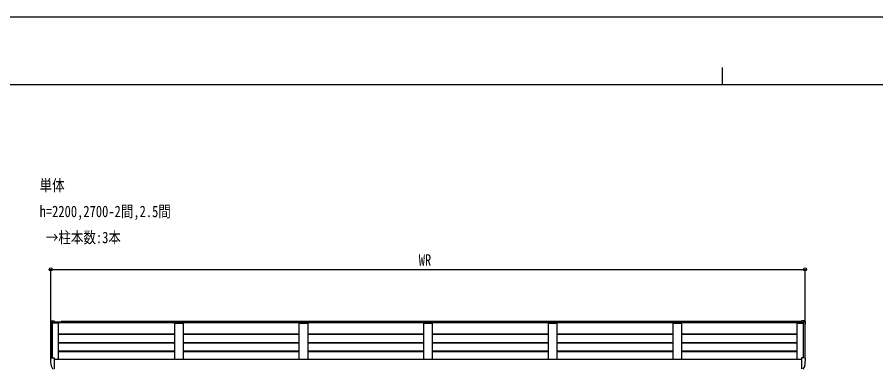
# Model space of a CAD drawing. Units: millimetres, scale not verified. Extents: x -8410 to 8410, y -5940 to 5940.
# Drawn here: x -4063 to 872, y 3917 to 5940 of the extents above; entities that cross this region are included whole.
import ezdxf
from ezdxf.enums import TextEntityAlignment as Align

# ---------------------------------------------------------------- set-up
doc = ezdxf.new("R2010")
doc.units = ezdxf.units.MM
doc.header["$LTSCALE"] = 30
for name, color, linetype in [('0-2_USER1', 3, 'Continuous'), ('0-4_YKK_13', 4, 'Continuous'), ('0-5_YKK_A1', 4, 'Continuous'), ('0-6_YKK_D', 6, 'Continuous'), ('0-7_YKK_ZWAK', 7, 'Continuous')]:
    doc.layers.add(name, color=color, linetype=linetype)
doc.styles.add('ＭＳ ゴシック', font='')
doc.styles.get('ＭＳ ゴシック').set_extended_font_data('MS Gothic')

msp = doc.modelspace()

# ---------------------------------------------------------------- linework, layer by layer
at = {"layer": '0-4_YKK_13'}
for p, q in [((-3872.05, 4190.06), (-3872.05, 4189.59)), ((-3869.21, 4193.06), (-3859.1, 4193.59)), ((-3859.1, 4193.59), (-3850.05, 4193.59)), ((-3850.05, 4193.59), (-3850.05, 4181.17)), ((455, 4193.59), (445.95, 4193.59)), ((445.95, 4193.59), (445.95, 4181.17)), ((465.11, 4193.06), (455, 4193.59)), ((467.95, 4190.06), (467.95, 4189.59)), ((-3872.05, 3976.32), (-3872.05, 3975.84)), ((-3869.21, 3979.31), (-3859.1, 3979.84)), ((-3859.1, 3979.84), (-3850.05, 3979.84)), ((-3850.05, 3979.84), (-3850.05, 3917.48)), ((455, 3979.84), (445.95, 3979.84)), ((445.95, 3979.84), (445.95, 3917.48)), ((465.11, 3979.31), (455, 3979.84)), ((467.95, 3976.32), (467.95, 3975.84)), ((-3867.54, 3933.74), (-3857.49, 3916.34)), ((-3850.05, 3934.63), (-3850.05, 3934.08)), ((-3850.05, 3916.84), (-3850.05, 3917.48)), ((445.95, 3934.63), (445.95, 3934.08)), ((445.95, 3916.84), (445.95, 3917.48)), ((463.44, 3933.74), (453.39, 3916.34))]:
    msp.add_line(p, q, dxfattribs=at)
for centre, radius, start, end in [((-3869.05, 4190.06), 3, 93, 180), ((-3670.05, 4189.59), 202, 180, 188.06898), ((464.95, 4190.06), 3, 0, 87), ((265.95, 4189.59), 202, 351.93102, 0), ((-3869.05, 3976.32), 3, 93, 180), ((-3670.05, 3975.84), 202, 180, 191.90213), ((265.95, 3975.84), 202, 348.09787, 0), ((464.95, 3976.32), 3, 0, 87), ((-3866.24, 3934.49), 1.5, 191.90213, 210), ((462.14, 3934.49), 1.5, 330, 348.09787)]:
    msp.add_arc(centre, radius, start, end, dxfattribs=at)
at = {"layer": '0-5_YKK_A1'}
for p, q in [((-3870.05, 3979.15), (-3870.05, 4187.75)), ((-3861.91, 4189.12), (-3869.1, 4188.75)), ((-3861.05, 3979.74), (-3861.05, 4188.71)), ((-3860.35, 4186.89), (-3860.92, 4188.47)), ((-3860.35, 3979.78), (-3860.35, 4186.89)), ((456.25, 4181.17), (-3860.35, 4181.17)), ((-3850.05, 4188.47), (445.95, 4188.47)), ((-3810.05, 4189.59), (445.95, 4189.59)), ((445.95, 4188.63), (-3810.05, 4188.63)), ((-3159.05, 4179.26), (-3159.05, 3973.45)), ((-3158.06, 4180.25), (-3153.22, 4180.32)), ((-3153.22, 4180.32), (-3114.87, 4180.32)), ((-3114.87, 4180.32), (-3110.03, 4180.25)), ((-3109.05, 4179.26), (-3109.05, 3973.45)), ((-2443.05, 4179.25), (-2443.05, 3973.45)), ((-2442.06, 4180.25), (-2437.22, 4180.32)), ((-2437.22, 4180.32), (-2398.87, 4180.32)), ((-2398.87, 4180.32), (-2394.03, 4180.25)), ((-2393.05, 4179.25), (-2393.05, 3973.45)), ((-1727.05, 4179.26), (-1727.05, 3973.45)), ((-1726.06, 4180.25), (-1721.22, 4180.32)), ((-1721.22, 4180.32), (-1682.87, 4180.32)), ((-1682.87, 4180.32), (-1678.03, 4180.25)), ((-1677.05, 4179.25), (-1677.05, 3973.45)), ((-1011.05, 4179.26), (-1011.05, 3973.45)), ((-1010.06, 4180.25), (-1005.22, 4180.32)), ((-1005.22, 4180.32), (-966.87, 4180.32)), ((-966.87, 4180.32), (-962.03, 4180.25)), ((-961.05, 4179.25), (-961.05, 3973.45)), ((-295.05, 4179.26), (-295.05, 3973.45)), ((-294.06, 4180.25), (-289.22, 4180.32)), ((-289.22, 4180.32), (-250.87, 4180.32)), ((-250.87, 4180.32), (-246.03, 4180.25)), ((-245.05, 4179.25), (-245.05, 3973.45)), ((456.25, 4186.89), (456.82, 4188.47)), ((456.25, 3979.78), (456.25, 4186.89)), ((456.95, 3979.74), (456.95, 4188.71)), ((457.82, 4189.12), (465, 4188.75)), ((465.95, 3979.15), (465.95, 4187.75)), ((-3159.05, 4117.22), (-3825.05, 4117.22)), ((-3159.05, 4114.24), (-3825.05, 4114.24)), ((-2443.05, 4117.22), (-3109.05, 4117.22)), ((-2443.05, 4114.24), (-3109.05, 4114.24)), ((-1727.05, 4117.22), (-2393.05, 4117.22)), ((-1727.05, 4114.24), (-2393.05, 4114.24)), ((-1011.05, 4117.22), (-1677.05, 4117.22)), ((-1011.05, 4114.24), (-1677.05, 4114.24)), ((-295.05, 4117.22), (-961.05, 4117.22)), ((-295.05, 4114.24), (-961.05, 4114.24)), ((420.95, 4117.22), (-245.05, 4117.22)), ((420.95, 4114.24), (-245.05, 4114.24)), ((-3159.05, 4067.79), (-3825.05, 4067.79)), ((-3159.05, 4064.81), (-3825.05, 4064.81)), ((-2443.05, 4067.78), (-3109.05, 4067.78)), ((-2443.05, 4064.81), (-3109.05, 4064.81)), ((-1727.05, 4067.79), (-2393.05, 4067.79)), ((-1727.05, 4064.81), (-2393.05, 4064.81)), ((-1011.05, 4067.79), (-1677.05, 4067.79)), ((-1011.05, 4064.81), (-1677.05, 4064.81)), ((-295.05, 4067.79), (-961.05, 4067.79)), ((-295.05, 4064.81), (-961.05, 4064.81)), ((420.95, 4067.79), (-245.05, 4067.79)), ((420.95, 4064.81), (-245.05, 4064.81)), ((-3159.08, 4015.31), (-3825.08, 4015.31)), ((-3159.05, 4018.35), (-3825.05, 4018.35)), ((-2443.08, 4015.31), (-3109.08, 4015.31)), ((-2443.05, 4018.35), (-3109.05, 4018.35)), ((-1727.08, 4015.31), (-2393.08, 4015.31)), ((-1727.05, 4018.35), (-2393.05, 4018.35)), ((-1011.08, 4015.31), (-1677.08, 4015.31)), ((-1011.05, 4018.35), (-1677.05, 4018.35)), ((-295.08, 4015.31), (-961.08, 4015.31)), ((-295.05, 4018.35), (-961.05, 4018.35)), ((420.92, 4015.31), (-245.08, 4015.31)), ((420.95, 4018.35), (-245.05, 4018.35)), ((-3850.05, 3973.45), (445.95, 3973.45))]:
    msp.add_line(p, q, dxfattribs=at)
for points in [[(-3825.05, 3973.45), (-3825.05, 4180.32), (-3860.35, 4180.32)], [(420.95, 3973.45), (420.95, 4180.32), (456.25, 4180.32)]]:
    msp.add_lwpolyline(points, dxfattribs=at)
for centre, radius, start, end in [((-3869.05, 4187.75), 1, 93, 180), ((-3861.86, 4188.12), 1, 20, 93), ((-3158.05, 4179.26), 0.997, 90.66782, 179.85648), ((-3110.05, 4179.26), 0.997, 359.84961, 89.33225), ((-2442.05, 4179.26), 0.997, 90.66782, 179.85648), ((-2394.05, 4179.26), 0.997, 359.84961, 89.33225), ((-1726.05, 4179.26), 0.997, 90.66782, 179.85648), ((-1678.05, 4179.26), 0.997, 359.84961, 89.33225), ((-1010.05, 4179.26), 0.997, 90.66782, 179.85648), ((-962.05, 4179.26), 0.997, 359.84961, 89.33225), ((-294.05, 4179.26), 0.997, 90.66782, 179.85648), ((-246.05, 4179.26), 0.997, 359.84961, 89.33225), ((457.76, 4188.12), 1, 87, 160), ((464.95, 4187.75), 1, 0, 87)]:
    msp.add_arc(centre, radius, start, end, dxfattribs=at)
at = {"layer": '0-6_YKK_D'}
for p, q in [((-3870.05, 4159.96), (-3870.05, 4490.59)), ((-3870.05, 4489.59), (465.95, 4489.59)), ((465.95, 4159.96), (465.95, 4490.59))]:
    msp.add_line(p, q, dxfattribs=at)
for centre in [(-3870.05, 4489.59), (465.95, 4489.59)]:
    msp.add_circle(centre, 8.5, dxfattribs=at)
at = {"layer": '0-7_YKK_ZWAK'}
for p, q in [((-9.96, 5650), (-9.96, 5550)), ((7790.04, 5550), (-7809.96, 5550))]:
    msp.add_line(p, q, dxfattribs=at)
msp.add_lwpolyline([(-8410, -5940), (8410, -5940), (8410, 5940), (-8410, 5940)], close=True, dxfattribs=at)

# ---------------------------------------------------------------- texts
at = {"layer": '0-2_USER1', "style": 'ＭＳ ゴシック', "width": 0.8}
for s, p in [('単体', (-3934, 4920)), ('h=2200,2700-2間,2.5間', (-3934, 4770)), (' →柱本数:3本', (-3934, 4620))]:
    msp.add_text(s, height=65.98, dxfattribs=at).set_placement(p, align=Align.BOTTOM_LEFT)
at = {"layer": '0-6_YKK_D', "style": 'ＭＳ ゴシック', "width": 0.8}
msp.add_text('WR', height=65.98, dxfattribs=at).set_placement((-1754.85, 4490.39), align=Align.BOTTOM_LEFT)

doc.saveas('drawing.dxf')
